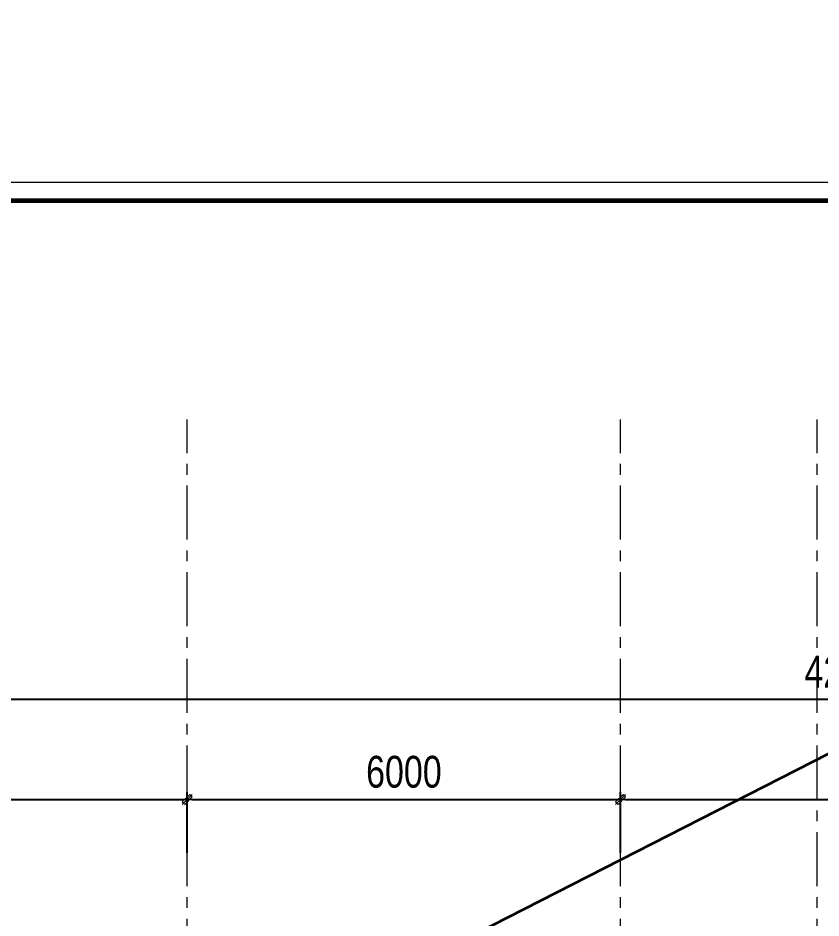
# Model space of a CAD drawing. Header units: millimetres. Extents: x 1109421 to 1726579, y -247837 to 144927.
# Drawn here: x 1319651 to 1330769, y 23896 to 36362 of the extents above; entities that cross this region are included whole.
import ezdxf
from ezdxf.enums import TextEntityAlignment as Align

# ---------------------------------------------------------------- set-up
doc = ezdxf.new("R2010")
doc.units = ezdxf.units.MM
doc.header["$LTSCALE"] = 600
doc.header["$MEASUREMENT"] = 0
doc.linetypes.add('CENTER', pattern=[2, 1.25, -0.25, 0.25, -0.25])
doc.layers.get('0').update_dxf_attribs({"lineweight": 0})
doc.layers.get('Defpoints').update_dxf_attribs({"lineweight": 0})
for name, color, linetype, lineweight in [('dim', 144, 'Continuous', 13), ('Khungten_LCDI', 7, 'Continuous', 25), ('LC Net thay', 7, 'Continuous', 25), ('LC Text1', 3, 'Continuous', 20), ('PCCC - CHUA CHAY - ONG D80', 30, 'Continuous', 35), ('truc', 76, 'CENTER', 9)]:
    doc.layers.add(name, color=color, linetype=linetype, lineweight=lineweight)
doc.styles.add('HOATBIF', font='hoatbif.shx', dxfattribs={"width": 0.8})
doc.styles.add('Khungten', font='VHAVAN.TTF', dxfattribs={"width": 0.9, "height": 5000})
doc.styles.add('Title', font='VHBLACK.TTF')
doc.dimstyles.new('1-200', dxfattribs={"dimscale": 200, "dimtxt": 2.5, "dimasz": 0.35, "dimexe": 0.5, "dimexo": 0, "dimgap": 0.8, "dimtad": 1, "dimdec": 0, "dimzin": 0, "dimdsep": 46, "dimtxsty": 'HOATBIF', "dimblk1": 'DOT', "dimblk2": 'DOT', "dimsah": 1, "dimcen": -1, "dimdle": 1, "dimclrd": 256, "dimclre": 256, "dimclrt": 4, "dimadec": 3, "dimazin": 2, "dimtfac": 0.333333, "dimtdec": 0, "dimtix": 1, "dimtmove": 2, "dimatfit": 3, "dimldrblk": 'DOT', "dimfxl": 1, "dimtvp": 0.833333, "dimtolj": 1, "dimtzin": 0, "dimarcsym": 0})

# ---------------------------------------------------------------- blocks, each defined once
blk = doc.blocks.new('DOT')
at = {"layer": 'dim'}
for p, q in [((-3, 0), (3, 0)), ((-1, -1), (1, 1))]:
    blk.add_line(p, q, dxfattribs=at)
blk.add_lwpolyline([(0.5, 1), (-1, -0.5), (-0.5, -1), (1, 0.5)], close=True, dxfattribs=at)
blk = doc.blocks.new('*D468')
at = {"layer": 'Defpoints', "color": 0, "transparency": 16777216}
for p in [(1352394, 26925), (1309994, 26069), (1352394, 24800)]:
    blk.add_point(p, dxfattribs=at)
at = {"layer": 'dim', "lineweight": -2, "transparency": 16777216}
for p, q in [((1309994, 26069), (1309994, 27025)), ((1352394, 24800), (1352394, 27025)), ((1310064, 26925), (1352324, 26925))]:
    blk.add_line(p, q, dxfattribs=at)
at = {"layer": 'dim', "lineweight": -2, "transparency": 16777216, "xscale": 70, "yscale": 70, "zscale": 70, "rotation": 180}
blk.add_blockref('DOT', (1309994, 26925), dxfattribs=at)
at = {"layer": 'dim', "lineweight": -2, "transparency": 16777216, "xscale": 70, "yscale": 70, "zscale": 70}
blk.add_blockref('DOT', (1352394, 26925), dxfattribs=at)
at = {"layer": 'dim', "color": 4, "transparency": 16777216, "insert": (1331194, 27305), "char_height": 440, "attachment_point": 5, "style": 'HOATBIF'}
blk.add_mtext('\\A1;42400', dxfattribs=at)
blk = doc.blocks.new('_Dot')
at = {"color": 0, "linetype": 'ByBlock', "lineweight": -2}
blk.add_line((-0.5, 0), (-1, 0), dxfattribs=at)
at = {"color": 0, "linetype": 'ByBlock', "const_width": 0.5}
blk.add_lwpolyline([(-0.25, 0, 1), (0.25, 0, 1)], format="xyb", close=True, dxfattribs=at)
blk = doc.blocks.new('*D459')
at = {"layer": 'Defpoints', "color": 0, "transparency": 16777216}
for p in [(1321994, 25539), (1315994, 24800), (1321994, 24800)]:
    blk.add_point(p, dxfattribs=at)
at = {"layer": 'dim', "lineweight": -2, "transparency": 16777216}
for p, q in [((1315994, 24800), (1315994, 25639)), ((1321994, 24800), (1321994, 25639)), ((1316064, 25539), (1321924, 25539))]:
    blk.add_line(p, q, dxfattribs=at)
at = {"layer": 'dim', "lineweight": -2, "transparency": 16777216, "xscale": 70, "yscale": 70, "zscale": 70, "rotation": 180}
blk.add_blockref('DOT', (1315994, 25539), dxfattribs=at)
at = {"layer": 'dim', "lineweight": -2, "transparency": 16777216, "xscale": 70, "yscale": 70, "zscale": 70}
blk.add_blockref('DOT', (1321994, 25539), dxfattribs=at)
at = {"layer": 'dim', "color": 4, "transparency": 16777216, "insert": (1318994, 25919), "char_height": 440, "attachment_point": 5, "style": 'HOATBIF'}
blk.add_mtext('\\A1;6000', dxfattribs=at)
blk = doc.blocks.new('*D460')
at = {"layer": 'Defpoints', "color": 0, "transparency": 16777216}
for p in [(1327994, 25539), (1321994, 24800), (1327994, 24800)]:
    blk.add_point(p, dxfattribs=at)
at = {"layer": 'dim', "lineweight": -2, "transparency": 16777216}
for p, q in [((1321994, 24800), (1321994, 25639)), ((1327994, 24800), (1327994, 25639)), ((1322064, 25539), (1327924, 25539))]:
    blk.add_line(p, q, dxfattribs=at)
at = {"layer": 'dim', "lineweight": -2, "transparency": 16777216, "xscale": 70, "yscale": 70, "zscale": 70, "rotation": 180}
blk.add_blockref('DOT', (1321994, 25539), dxfattribs=at)
at = {"layer": 'dim', "lineweight": -2, "transparency": 16777216, "xscale": 70, "yscale": 70, "zscale": 70}
blk.add_blockref('DOT', (1327994, 25539), dxfattribs=at)
at = {"layer": 'dim', "color": 4, "transparency": 16777216, "insert": (1324994, 25919), "char_height": 440, "attachment_point": 5, "style": 'HOATBIF'}
blk.add_mtext('\\A1;6000', dxfattribs=at)
blk = doc.blocks.new('*D461')
at = {"layer": 'Defpoints', "color": 0, "transparency": 16777216}
for p in [(1335194, 25539), (1327994, 24800), (1335194, 24800)]:
    blk.add_point(p, dxfattribs=at)
at = {"layer": 'dim', "lineweight": -2, "transparency": 16777216}
for p, q in [((1327994, 24800), (1327994, 25639)), ((1335194, 24800), (1335194, 25639)), ((1328064, 25539), (1335124, 25539))]:
    blk.add_line(p, q, dxfattribs=at)
at = {"layer": 'dim', "lineweight": -2, "transparency": 16777216, "xscale": 70, "yscale": 70, "zscale": 70, "rotation": 180}
blk.add_blockref('DOT', (1327994, 25539), dxfattribs=at)
at = {"layer": 'dim', "lineweight": -2, "transparency": 16777216, "xscale": 70, "yscale": 70, "zscale": 70}
blk.add_blockref('DOT', (1335194, 25539), dxfattribs=at)
at = {"layer": 'dim', "color": 4, "transparency": 16777216, "insert": (1331594, 25919), "char_height": 440, "attachment_point": 5, "style": 'HOATBIF'}
blk.add_mtext('\\A1;7200', dxfattribs=at)
blk = doc.blocks.new('lcdi fix')
at = {"layer": 'Defpoints', "lineweight": 0}
blk.add_lwpolyline([(-1200, -14850), (-1200, 14850), (40800, 14850), (40800, -14850)], close=True, dxfattribs=at)
at = {"layer": 'Khungten_LCDI', "color": 5, "lineweight": 60}
blk.add_lwpolyline([(0, -14650), (0, 14650), (40600, 14650), (40600, -14650)], close=True, dxfattribs=at)
at = {"color": 7, "style": 'Khungten', "width": 0.8}
for tag, p in [('REVISION', (39498.8, -10746.3)), ('NGAYHT', (39546.1, -11609.4))]:
    blk.add_attdef(tag, text='', height=200, dxfattribs=at).set_placement(p, align=Align.CENTER)
at = {"layer": 'LC Text1', "style": 'Title', "width": 1.485915}
for tag, p, p2 in [('TENBANVE1', (36912.7, -8885.8), (40339.1, -8885.8)), ('TENBANVE2', (36912.7, -9562.5), (40339.1, -9562.5))]:
    blk.add_attdef(tag, text='', height=250, dxfattribs=at).set_placement(p, p2, align=Align.FIT)
at = {"layer": 'LC Text1', "style": 'Title', "width": 0.7}
blk.add_attdef('SOBANVE', text='', height=250, dxfattribs=at).set_placement((39562, -13896.2), align=Align.CENTER)

msp = doc.modelspace()

# ---------------------------------------------------------------- linework, layer by layer
at = {"layer": 'PCCC - CHUA CHAY - ONG D80'}
msp.add_lwpolyline([(1116227.6, -83326), (1408733.9, 65891.7)], dxfattribs=at)
at = {"layer": 'truc'}
for p, q in [((1321994.3, 5136.7), (1321994.3, 30801.4)), ((1327994.3, 5136.7), (1327994.3, 30801.4)), ((1330714.3, 5136.7), (1330714.3, 30801.4))]:
    msp.add_line(p, q, dxfattribs=at)

# ---------------------------------------------------------------- block references
at = {"layer": 'LC Net thay', "xscale": 1.275, "yscale": 1.275, "zscale": 1.275}
msp.add_blockref('lcdi fix', (1304644.9, 15156.1), dxfattribs=at)

# ---------------------------------------------------------------- dimensions: what is measured, and where the dimension line sits
at = {"layer": 'dim'}
for base, p1, p2, picture, middle in [((1352394.3, 26925.4), (1309994.3, 26068.7), (1352394.3, 24799.7), '*D468', (1331194.3, 27305.4)), ((1321994.3, 25539.3), (1315994.3, 24799.7), (1321994.3, 24799.7), '*D459', (1318994.3, 25919.3)), ((1327994.3, 25539.3), (1321994.3, 24799.7), (1327994.3, 24799.7), '*D460', (1324994.3, 25919.3)), ((1335194.3, 25539.3), (1327994.3, 24799.7), (1335194.3, 24799.7), '*D461', (1331594.3, 25919.3))]:
    dim = msp.add_linear_dim(base=base, p1=p1, p2=p2, dimstyle='1-200', override={"dimtxt": 2.2}, dxfattribs=at)
    dim.commit()
    dim.dimension.update_dxf_attribs({"geometry": picture, "text_midpoint": middle})

doc.saveas('drawing.dxf')
